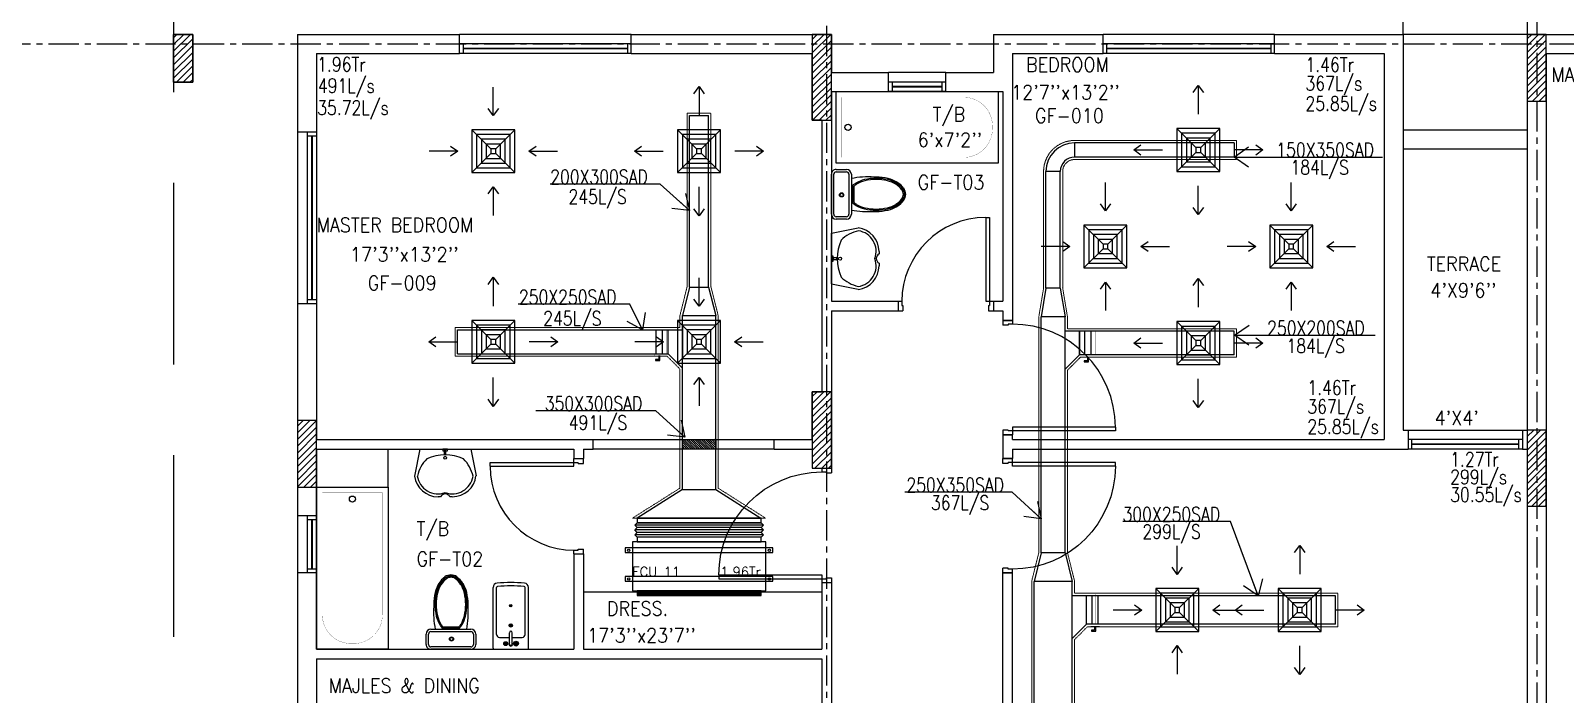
# Model space of a CAD drawing. Header units: millimetres. Extents: x -1288794 to 2153086, y -2701644 to -1428868.
# Drawn here: x 965109 to 981209, y -1480791 to -1473830 of the extents above; entities that cross this region are included whole.
import ezdxf

# ---------------------------------------------------------------- set-up
doc = ezdxf.new("R2010")
doc.units = ezdxf.units.MM
doc.header["$LTSCALE"] = 100
for name, pattern in [('CENTER', [50.8, 31.75, -6.35, 6.35, -6.35]), ('DASHED2', [9.525, 6.35, -3.175]), ('HIDDEN', [9.525, 6.35, -3.175])]:
    doc.linetypes.add(name, pattern=pattern)
for name, color, linetype in [('A-ANNO-TEXT', 8, 'Continuous'), ('A-DOOR', 4, 'Continuous'), ('A-FLOR-OVHD', 4, 'DASHED2'), ('A-FLOR-PFIX', 8, 'Continuous'), ('A-FLOR-SPCL', 8, 'Continuous'), ('A-GLAZ', 5, 'Continuous'), ('A-GRID', 253, 'CENTER'), ('A-WALL-FULL', 8, 'Continuous'), ('AC- VD', 5, 'Continuous'), ('AC-FD', 1, 'Continuous'), ('AC-HLTEXT', 100, 'Continuous'), ('AC-SAD', 3, 'Continuous'), ('AC-SAD TEXT', 3, 'Continuous'), ('FCU-AC', 160, 'Continuous'), ('L1-E014-C22-VAC (08-08-2010)$0$ETA-AC-DAMPER', 4, 'Continuous'), ('RAD RIGHT', 1, 'Continuous'), ('S-COL- HACT.', 9, 'Continuous'), ('S-COL.', 8, 'Continuous'), ('SAD RIGHT', 3, 'Continuous')]:
    doc.layers.add(name, color=color, linetype=linetype)
doc.layers.add('INSULATION', color=1, linetype='Continuous', lineweight=5)
doc.styles.add('ROMAND', font='romand')
doc.styles.add('ROMANS', font='romans.shx', dxfattribs={"width": 0.8})
doc.styles.add('SIMPLEX', font='simplex.shx', dxfattribs={"width": 0.8})
doc.dimstyles.new('100 of DIM2', dxfattribs={"dimscale": 0, "dimtxt": 200, "dimasz": 150, "dimexe": 75, "dimexo": 200, "dimgap": 75, "dimtad": 1, "dimdec": 0, "dimrnd": 5, "dimzin": 0, "dimdsep": 46, "dimtxsty": 'ROMANS', "dimblk": 'ARCHTICK', "dimcen": 100, "dimclrd": 94, "dimclre": 94, "dimclrt": 2, "dimadec": 0, "dimazin": 0, "dimtfac": 1, "dimtdec": 0, "dimtofl": 0, "dimtmove": 2, "dimatfit": 3, "dimldrblk": 'OPEN90', "dimfxl": 75, "dimtolj": 1, "dimtzin": 0, "dimarcsym": 0})
pattern_1 = [(45, (2089964.023, -1109556.65), (-35.355339, 35.355339), [])]

# ---------------------------------------------------------------- blocks, each defined once
blk = doc.blocks.new('D-120-R1')
for p, q in [((-80, 1180), (-40, 1180)), ((-80, 1180), (-80, 100)), ((-40, 1180), (-40, 55)), ((-1200, 100), (-1160, 100)), ((-1200, 100), (-1200, 0)), ((-1160, 100), (-1160, 55)), ((-1160, 55), (-1150, 55)), ((-1150, 55), (-1150, 0)), ((-80, 100), (0, 100)), ((-50, 55), (-40, 55)), ((-50, 55), (-50, 0)), ((-50, 0), (0, 0)), ((0, 100), (0, 0)), ((-1200, 0), (-1150, 0))]:
    blk.add_line(p, q)
at = {"linetype": 'Continuous'}
blk.add_arc((-80, 100), 1080, 90, 180, dxfattribs=at)
blk = doc.blocks.new('D-100-R1')
for p, q in [((-80, 980), (-80, 100)), ((-80, 980), (-40, 980)), ((-40, 980), (-40, 55)), ((-1000, 100), (-1000, 0)), ((-1000, 100), (-960, 100)), ((-960, 100), (-960, 55)), ((-960, 55), (-950, 55)), ((-950, 55), (-950, 0)), ((-80, 100), (0, 100)), ((-50, 55), (-50, 0)), ((-50, 55), (-40, 55)), ((-50, 0), (0, 0)), ((0, 100), (0, 0)), ((-1000, 0), (-950, 0))]:
    blk.add_line(p, q)
at = {"linetype": 'Continuous'}
blk.add_arc((-80, 100), 880, 90, 180, dxfattribs=at)
blk = doc.blocks.new('W-60')
for p, q in [((600, 100), (0, 100)), ((600, 0), (0, 0)), ((40, 0), (40, 100)), ((560, 100), (560, 0))]:
    blk.add_line(p, q)
at = {"linetype": 'Continuous'}
for p, q in [((560, 53), (40, 53)), ((560, 47), (40, 47))]:
    blk.add_line(p, q, dxfattribs=at)
blk = doc.blocks.new('BIDET-1')
for p, q in [((175, 0), (-175, 0)), ((-185, -10), (-185, -649)), ((-150, -155), (-150, -649)), ((-15, -125), (-120, -125)), ((-39, -59), (-69, -59)), ((-54, -44), (-54, -74)), ((-15, -54), (-15, -174)), ((15, -54), (15, -174)), ((120, -125), (15, -125)), ((39, -59), (69, -59)), ((54, -44), (54, -74)), ((150, -155), (150, -649)), ((185, -10), (185, -649)), ((12, -250), (-12, -250)), ((-9, -259), (9, -241)), ((-9, -241), (9, -259)), ((0, -238), (0, -262))]:
    blk.add_line(p, q)
for centre, radius in [((-54, -59), 25), ((-54, -59), 20), ((-54, -59), 15.2), ((-54, -59), 10.2), ((54, -59), 20), ((54, -59), 15.2), ((54, -59), 10.2), ((0, -250), 17.5), ((0, -250), 12.5), ((0, -457), 12.5), ((0, -457), 10)]:
    blk.add_circle(centre, radius)
for centre, radius, start, end in [((-175, -10), 10, 90, 180), ((175, -10), 10, 0, 90), ((-120, -155), 30, 90, 180), ((0, -54), 20, 318.5904, 221.4096), ((0, -54), 15, 0, 180), ((120, -155), 30, 0, 90), ((0, -174), 15, 180, 0), ((-140, -649), 45, 180, 265.2062), ((-140, -649), 10, 180, 265.2062), ((0, 1020), 1720, 265.2062, 274.7938), ((0, 1020), 1685, 265.2062, 274.7938), ((140, -649), 10, 274.7938, 0), ((140, -649), 45, 274.7938, 0)]:
    blk.add_arc(centre, radius, start, end)
blk = doc.blocks.new('WC-1')
for p, q in [((-210, 0), (210, 0)), ((-260, -160), (-260, -50)), ((-235, -160), (-235, -50)), ((-210, -25), (210, -25)), ((235, -50), (235, -160)), ((260, -50), (260, -160)), ((210, -185), (-210, -185)), ((210, -210), (-210, -210)), ((91, -223), (-91, -223)), ((86, -235), (-86, -235))]:
    blk.add_line(p, q)
for radius in [22.1, 17.1]:
    blk.add_circle((-6, -107), radius)
for centre, radius, start, end in [((-210, -50), 50, 90, 180), ((-210, -160), 50, 180, 270), ((-210, -50), 25, 90, 180), ((-210, -160), 25, 180, 270), ((210, -50), 50, 360, 90), ((210, -50), 25, 360, 90), ((210, -160), 25, 270, 360), ((210, -160), 50, 270, 360), ((722, -383), 904, 168.9529, 184.0632), ((178, -428), 341, 149.8586, 166.4766), ((178, -428), 328, 149.8586, 166.4766), ((69, -365), 214, 138.4152, 149.8586), ((69, -365), 201, 139.9943, 149.8586), ((-69, -365), 201, 30.1414, 40.0057), ((-69, -365), 214, 30.1414, 41.5848), ((-178, -428), 328, 13.5234, 30.1414), ((-178, -428), 341, 13.5234, 30.1414), ((352, -470), 532, 177.5541, 180), ((352, -470), 532, 180, 193.5234), ((352, -470), 520, 166.4766, 180), ((352, -470), 520, 180, 193.5234), ((352, -470), 507, 166.4766, 180), ((352, -470), 507, 180, 193.5234), ((-352, -470), 507, 360, 13.5234), ((-352, -470), 507, 346.4766, 360), ((-352, -470), 520, 360, 13.5234), ((-352, -470), 520, 346.4766, 360), ((-352, -470), 532, 346.4766, 360), ((-352, -470), 532, 360, 2.4459), ((178, -512), 353, 193.5234, 210.1414), ((178, -512), 341, 193.5234, 210.1414), ((178, -512), 328, 193.5234, 210.1414), ((-178, -512), 328, 329.8586, 346.4766), ((-178, -512), 341, 329.8586, 346.4766), ((-178, -512), 353, 329.8586, 346.4766), ((69, -575), 226, 210.1414, 234.4972), ((69, -575), 214, 210.1414, 234.4972), ((69, -575), 201, 210.1414, 234.4972), ((0, -672), 108, 234.4972, 270), ((0, -672), 95.9, 234.4972, 270), ((0, -672), 83.4, 234.4972, 270), ((0, -672), 83.4, 270, 305.5028), ((0, -672), 95.9, 270, 305.5028), ((0, -672), 108, 270, 305.5028), ((-69, -575), 201, 305.5028, 329.8586), ((-69, -575), 214, 305.5028, 329.8586), ((-69, -575), 226, 305.5028, 329.8586)]:
    blk.add_arc(centre, radius, start, end)
at = {"linetype": 'Continuous', "ltscale": 50}
blk.add_arc((-722, -383), 904, 355.9368, 11.0471, dxfattribs=at)
blk = doc.blocks.new('LAV-4')
for p, q in [((-266, 0), (-322, -283)), ((-266, 0), (268, 0)), ((268, 0), (324, -280)), ((-48, -500), (-75, -500)), ((75, -500), (50, -500))]:
    blk.add_line(p, q)
for points in [[(-25, 0), (-25, -18), (25, -18), (25, 0)], [(-9, -20), (-9, -57), (8, -57), (8, -20)]]:
    blk.add_lwpolyline(points, close=True)
blk.add_circle((0, -91), 15.4)
for centre, radius, start, end in [((74, -366), 375, 135.3333, 167.1432), ((0, -539), 477, 66.1261, 113.874), ((-74, -366), 375, 12.5199, 44.6667), ((-75, -250), 250, 187.6784, 270), ((-75, -250), 220, 188.5814, 289.9523), ((75, -250), 220, 250.0878, 350.8515), ((75, -250), 250, 270, 353.0121), ((1, -527), 55.9, 28.7827, 151.2173), ((50, -499), 0, 238.1883, 0)]:
    blk.add_arc(centre, radius, start, end)
blk = doc.blocks.new('BT-2')
blk.add_lwpolyline([(0, 750), (1700, 750), (1700, 0), (0, 0)], close=True)
at = {"const_width": 2}
blk.add_lwpolyline([(60, 690), (1340, 690, -0.414214), (1640, 390), (1640, 360, -0.414214), (1340, 60), (60, 60)], format="xyb", close=True, dxfattribs=at)
blk.add_circle((125, 375), 31.9)
blk = doc.blocks.new('W-180')
for p, q in [((1800, 100), (0, 100)), ((1800, 0), (0, 0)), ((40, 0), (40, 100)), ((1760, 100), (1760, 0))]:
    blk.add_line(p, q)
at = {"linetype": 'Continuous'}
for p, q in [((1760, 53), (40, 53)), ((1760, 47), (40, 47))]:
    blk.add_line(p, q, dxfattribs=at)
blk = doc.blocks.new('W-120')
for p, q in [((1200, 100), (0, 100)), ((1200, 0), (0, 0)), ((40, 0), (40, 100)), ((1160, 100), (1160, 0))]:
    blk.add_line(p, q)
at = {"linetype": 'Continuous'}
for p, q in [((1160, 53), (40, 53)), ((1160, 47), (40, 47))]:
    blk.add_line(p, q, dxfattribs=at)
blk = doc.blocks.new('_ArchTick')
at = {"color": 0, "linetype": 'ByBlock', "const_width": 0.15}
blk.add_lwpolyline([(-0.5, -0.5), (0.5, 0.5)], dxfattribs=at)
blk = doc.blocks.new('*U355')
at = {"layer": 'L1-E014-C22-VAC (08-08-2010)$0$ETA-AC-DAMPER', "color": 5}
for p, q in [((-33, 0), (-33, 250)), ((33, 0), (33, 250))]:
    blk.add_line(p, q, dxfattribs=at)
for points, const_width in [([(-91, 250), (91, 250)], 1.82), ([(0, 0), (0, 264)], 1.5), ([(-91, 0), (91, 0)], 1.82), ([(-48, 0), (-48, -20), (48, -20), (48, 0)], 1.5)]:
    blk.add_lwpolyline(points, dxfattribs=dict(at, const_width=const_width))
at = {"layer": 'L1-E014-C22-VAC (08-08-2010)$0$ETA-AC-DAMPER', "color": 5, "const_width": 1.82}
blk.add_lwpolyline([(75, 250), (75, 0), (-75, 0), (-75, 250)], close=True, dxfattribs=at)
at = {"layer": 'L1-E014-C22-VAC (08-08-2010)$0$ETA-AC-DAMPER', "color": 5}
blk.add_lwpolyline([(6, -20), (6, -62), (40, -62), (40, -72), (-6, -72), (-6, -20)], dxfattribs=at)
blk = doc.blocks.new('fcu 2 tr')
h = blk.add_hatch()
h.set_pattern_fill('NET', color=3)
h.paths.add_polyline_path([(80954, -1588493), (79654, -1588493), (79654, -1588543), (80954, -1588543)])
at = {"layer": 'FCU-AC'}
for p, q in [((79654, -1587780), (79629, -1587805)), ((80954, -1587780), (79654, -1587780)), ((80954, -1587780), (80979, -1587805)), ((80979, -1587805), (79629, -1587805)), ((79654, -1587830), (79629, -1587805)), ((79654, -1587830), (79629, -1587855)), ((80979, -1587855), (79629, -1587855)), ((79654, -1587880), (79629, -1587855)), ((79654, -1587880), (79629, -1587905)), ((80979, -1587905), (79629, -1587905)), ((79654, -1587930), (79629, -1587905)), ((80954, -1587830), (79654, -1587830)), ((80954, -1587830), (79654, -1587830)), ((80954, -1587880), (79654, -1587880)), ((80954, -1587880), (79654, -1587880)), ((80954, -1587830), (80979, -1587805)), ((80954, -1587830), (80979, -1587855)), ((80954, -1587880), (80979, -1587855)), ((80954, -1587880), (80979, -1587905)), ((80954, -1587930), (80979, -1587905))]:
    blk.add_line(p, q, dxfattribs=at)
at = {"layer": 'FCU-AC', "color": 1}
for p, q in [((80954, -1587730), (79654, -1587730)), ((79654, -1587730), (79654, -1587780)), ((79654, -1587780), (80954, -1587780)), ((80954, -1587780), (80954, -1587730)), ((80954, -1587930), (79654, -1587930)), ((79654, -1587930), (79654, -1587980)), ((80954, -1587980), (80954, -1587930)), ((79654, -1587980), (80954, -1587980))]:
    blk.add_line(p, q, dxfattribs=at)
at = {"layer": 'FCU-AC', "color": 6}
for points in [[(79529, -1588093), (81079, -1588093), (81079, -1588043), (79529, -1588043)], [(79529, -1588393), (81079, -1588393), (81079, -1588343), (79529, -1588343)]]:
    blk.add_lwpolyline(points, close=True, dxfattribs=at)
at = {"layer": 'FCU-AC'}
blk.add_lwpolyline([(79604, -1588493), (81004, -1588493), (81004, -1587980), (79604, -1587980)], close=True, dxfattribs=at)
at = {"layer": 'FCU-AC', "color": 3}
blk.add_lwpolyline([(79654, -1588543), (80954, -1588543), (80954, -1588493), (79654, -1588493)], close=True, dxfattribs=at)
at = {"layer": 'FCU-AC', "color": 6}
for centre in [(79566, -1588068), (81041, -1588068), (79566, -1588368), (81041, -1588368)]:
    blk.add_circle(centre, 12.5, dxfattribs=at)
blk = doc.blocks.new('*U356')
at = {"layer": 'L1-E014-C22-VAC (08-08-2010)$0$ETA-AC-DAMPER', "color": 5}
for p, q in [((-33, 0), (-33, 300)), ((33, 0), (33, 300))]:
    blk.add_line(p, q, dxfattribs=at)
for points, const_width in [([(-91, 300), (91, 300)], 1.82), ([(0, 0), (0, 314)], 1.5), ([(-91, 0), (91, 0)], 1.82), ([(-48, 0), (-48, -20), (48, -20), (48, 0)], 1.5)]:
    blk.add_lwpolyline(points, dxfattribs=dict(at, const_width=const_width))
at = {"layer": 'L1-E014-C22-VAC (08-08-2010)$0$ETA-AC-DAMPER', "color": 5, "const_width": 1.82}
blk.add_lwpolyline([(75, 300), (75, 0), (-75, 0), (-75, 300)], close=True, dxfattribs=at)
at = {"layer": 'L1-E014-C22-VAC (08-08-2010)$0$ETA-AC-DAMPER', "color": 5}
blk.add_lwpolyline([(6, -20), (6, -62), (40, -62), (40, -72), (-6, -72), (-6, -20)], dxfattribs=at)
blk = doc.blocks.new('*U358')
at = {"layer": 'L1-E014-C22-VAC (08-08-2010)$0$ETA-AC-DAMPER', "color": 5}
for p, q in [((-33, 0), (-33, 250)), ((33, 0), (33, 250))]:
    blk.add_line(p, q, dxfattribs=at)
for points, const_width in [([(-91, 250), (91, 250)], 1.82), ([(0, 0), (0, 264)], 1.5), ([(-91, 0), (91, 0)], 1.82), ([(-48, 0), (-48, -20), (48, -20), (48, 0)], 1.5)]:
    blk.add_lwpolyline(points, dxfattribs=dict(at, const_width=const_width))
at = {"layer": 'L1-E014-C22-VAC (08-08-2010)$0$ETA-AC-DAMPER', "color": 5, "const_width": 1.82}
blk.add_lwpolyline([(75, 250), (75, 0), (-75, 0), (-75, 250)], close=True, dxfattribs=at)
at = {"layer": 'L1-E014-C22-VAC (08-08-2010)$0$ETA-AC-DAMPER', "color": 5}
blk.add_lwpolyline([(6, -20), (6, -62), (40, -62), (40, -72), (-6, -72), (-6, -20)], dxfattribs=at)
blk = doc.blocks.new('SD RIGHT')
at = {"layer": 'SAD RIGHT'}
for p, q in [((-225, 225), (-25, 25)), ((225, 225), (25, 25)), ((-25, -25), (-225, -225)), ((225, -225), (25, -25))]:
    blk.add_line(p, q, dxfattribs=at)
for points in [[(-225, -225), (225, -225), (225, 225), (-225, 225)], [(-175, -175), (175, -175), (175, 175), (-175, 175)], [(-125, -125), (125, -125), (125, 125), (-125, 125)], [(-75, -75), (75, -75), (75, 75), (-75, 75)], [(-25, -25), (25, -25), (25, 25), (-25, 25)]]:
    blk.add_lwpolyline(points, close=True, dxfattribs=at)
for points in [[(0, 678), (0, 375)], [(-678, 0), (-375, 0)], [(678, 0), (375, 0)], [(0, -678), (0, -375)]]:
    blk.add_leader(points, dimstyle='100 of DIM2', override={"dimscale": 1, "dimasz": 75, "dimtad": 0, "dimclrd": 256, "dimfxl": 0.2}, dxfattribs=at)
blk = doc.blocks.new('RAD RIGHT CENTER')
at = {"layer": 'RAD RIGHT'}
for p, q in [((-225, 225), (-25, 25)), ((225, 225), (25, 25)), ((-25, -25), (-225, -225)), ((25, -25), (225, -225))]:
    blk.add_line(p, q, dxfattribs=at)
for points in [[(-225, -225), (225, -225), (225, 225), (-225, 225)], [(-175, -175), (175, -175), (175, 175), (-175, 175)], [(-125, -125), (125, -125), (125, 125), (-125, 125)], [(-75, -75), (75, -75), (75, 75), (-75, 75)], [(-25, -25), (25, -25), (25, 25), (-25, 25)]]:
    blk.add_lwpolyline(points, close=True, dxfattribs=at)
for points in [[(0, 373), (0, 673)], [(-373, 0), (-673, 0)], [(373, 0), (673, 0)], [(0, -373), (0, -673)]]:
    blk.add_leader(points, dimstyle='100 of DIM2', override={"dimscale": 1, "dimasz": 75, "dimtad": 0, "dimclrd": 1, "dimfxl": 0.2}, dxfattribs=at)

msp = doc.modelspace()

# ---------------------------------------------------------------- hatches: boundary and pattern name
at = {"layer": 'AC-FD', "linetype": 'ByBlock'}
h = msp.add_hatch(dxfattribs=at)
h.set_pattern_fill('ANSI31', color=256, scale=5, angle=90, style=0)
h.set_pattern_definition([(135, (-619509.438, -1540158.635), (-11.22532015, -11.22532015), [])])
h.paths.add_polyline_path([(972295.6, -1478218.6), (972295.6, -1478118.6), (971945.6, -1478118.6), (971945.6, -1478218.6)])
at = {"layer": 'S-COL- HACT.', "linetype": 'Continuous', "ltscale": 3}
h = msp.add_hatch(dxfattribs=at)
h.set_pattern_fill('ANSI31', color=256, scale=400, style=0)
h.set_pattern_definition(pattern_1)
h.paths.add_polyline_path([(966808.8, -1474368.6), (966808.8, -1473868.6), (966608.8, -1473868.6), (966608.8, -1474368.6)])
h = msp.add_hatch(dxfattribs=at)
h.set_pattern_fill('ANSI31', color=256, scale=400, style=0)
h.set_pattern_definition(pattern_1)
h.paths.add_polyline_path([(973508.8, -1474768.6), (973508.8, -1473868.6), (973308.8, -1473868.6), (973308.8, -1474768.6)])
h = msp.add_hatch(dxfattribs=at)
h.set_pattern_fill('ANSI31', color=256, scale=400, style=0)
h.set_pattern_definition(pattern_1)
h.paths.add_polyline_path([(980808.8, -1473868.6), (980808.8, -1474568.6), (981008.8, -1474568.6), (981008.8, -1473868.6)])
h = msp.add_hatch(dxfattribs=at)
h.set_pattern_fill('ANSI31', color=256, scale=400, style=0)
h.set_pattern_definition(pattern_1)
h.paths.add_polyline_path([(973508.8, -1478418.6), (973508.8, -1477618.6), (973308.8, -1477618.6), (973308.8, -1478418.6)])
h = msp.add_hatch(dxfattribs=at)
h.set_pattern_fill('ANSI31', color=256, scale=400, style=0)
h.set_pattern_definition(pattern_1)
h.paths.add_polyline_path([(967908.8, -1477918.6), (967908.8, -1478618.6), (968108.8, -1478618.6), (968108.8, -1477918.6)])
h = msp.add_hatch(dxfattribs=at)
h.set_pattern_fill('ANSI31', color=256, scale=400, style=0)
h.set_pattern_definition(pattern_1)
h.paths.add_polyline_path([(981008.8, -1478818.6), (981008.8, -1478018.6), (980808.8, -1478018.6), (980808.8, -1478818.6)])

# ---------------------------------------------------------------- linework, layer by layer
for p, q in [((968108.8, -1478118.6), (970745.4, -1478118.6)), ((973408.8, -1479718.6), (970908.8, -1479718.6)), ((970908.8, -1480318.6), (973408.8, -1480318.6))]:
    msp.add_line(p, q)
at = {"layer": 'A-FLOR-OVHD', "linetype": 'Continuous', "ltscale": 3}
for p, q in [((971008.8, -1478118.6), (972908.8, -1478118.6)), ((972908.8, -1478218.6), (971008.8, -1478218.6))]:
    msp.add_line(p, q, dxfattribs=at)
at = {"layer": 'A-FLOR-OVHD', "ltscale": 3}
msp.add_lwpolyline([(989208.8, -1472568.6), (980808.8, -1472568.6), (980808.8, -1473868.6), (979508.8, -1473868.6), (979508.8, -1472568.6), (975208.8, -1472568.6), (975208.8, -1472968.6), (973508.8, -1472968.6), (973508.8, -1472568.6), (966608.8, -1472568.6), (966608.8, -1482218.6), (965608.8, -1482218.6), (965608.8, -1486718.6)], dxfattribs=at)
at = {"layer": 'A-FLOR-PFIX', "ltscale": 3}
msp.add_line((968858.8, -1478618.6), (968858.8, -1478218.6), dxfattribs=at)
at = {"layer": 'A-FLOR-SPCL', "ltscale": 3}
for p, q in [((979508.8, -1474868.6), (980808.8, -1474868.6)), ((979508.8, -1475068.6), (980808.8, -1475068.6))]:
    msp.add_line(p, q, dxfattribs=at)
at = {"layer": 'A-GLAZ', "ltscale": 3}
for p, q in [((971408.8, -1473868.6), (969608.8, -1473868.6)), ((978158.8, -1473868.6), (976358.8, -1473868.6)), ((974708.8, -1474268.6), (974108.8, -1474268.6)), ((967908.8, -1474893.6), (967908.8, -1476693.6)), ((979558.8, -1478018.6), (980758.8, -1478018.6)), ((967908.8, -1478918.6), (967908.8, -1479518.6))]:
    msp.add_line(p, q, dxfattribs=at)
at = {"layer": 'A-GRID', "ltscale": 0.1}
for p, q in [((973458.8, -1465142.6), (973458.8, -1513277)), ((980908.8, -1466442.6), (980908.8, -1514577)), ((956151.6, -1473968.6), (999691.2, -1473968.6))]:
    msp.add_line(p, q, dxfattribs=at)
at = {"layer": 'A-WALL-FULL', "ltscale": 3}
for p, q in [((967908.8, -1473868.6), (969608.8, -1473868.6)), ((967908.8, -1473868.6), (967908.8, -1474893.6)), ((969608.8, -1474068.6), (969608.8, -1473868.6)), ((971408.8, -1473868.6), (973508.8, -1473868.6)), ((971408.8, -1474068.6), (971408.8, -1473868.6)), ((973508.8, -1473868.6), (973508.8, -1474268.6)), ((975208.8, -1473868.6), (976358.8, -1473868.6)), ((975208.8, -1473868.6), (975208.8, -1474268.6)), ((976358.8, -1474068.6), (976358.8, -1473868.6)), ((978158.8, -1473868.6), (979508.8, -1473868.6)), ((978158.8, -1474068.6), (978158.8, -1473868.6)), ((979508.8, -1473868.6), (979508.8, -1478018.6)), ((980808.8, -1473868.6), (981408.8, -1473868.6)), ((980808.8, -1473868.6), (980808.8, -1478018.6)), ((968108.8, -1474068.6), (969608.8, -1474068.6)), ((968108.8, -1474068.6), (968108.8, -1474893.6)), ((971408.8, -1474068.6), (973308.8, -1474068.6)), ((975408.8, -1474068.6), (976358.8, -1474068.6)), ((975408.8, -1474068.6), (975408.8, -1476868.6)), ((978158.8, -1474068.6), (979308.8, -1474068.6)), ((979308.8, -1474068.6), (979308.8, -1478118.6)), ((981008.8, -1474068.6), (981408.8, -1474068.6)), ((981008.8, -1474068.6), (981008.8, -1481268.6)), ((973508.8, -1474268.6), (974108.8, -1474268.6)), ((974108.8, -1474468.6), (974108.8, -1474268.6)), ((974708.8, -1474268.6), (975208.8, -1474268.6)), ((974708.8, -1474468.6), (974708.8, -1474268.6)), ((973508.8, -1474468.6), (974108.8, -1474468.6)), ((973508.8, -1474468.6), (973508.8, -1476668.6)), ((974708.8, -1474468.6), (975308.8, -1474468.6)), ((975308.8, -1474468.6), (975308.8, -1476668.6)), ((968108.8, -1474893.6), (967908.8, -1474893.6)), ((973408.8, -1474768.6), (973408.8, -1477618.6)), ((973508.8, -1476668.6), (974208.8, -1476668.6)), ((974208.8, -1476668.6), (974208.8, -1476768.6)), ((975208.8, -1476668.6), (975208.8, -1476768.6)), ((975208.8, -1476668.6), (975308.8, -1476668.6)), ((967908.8, -1476693.6), (967908.8, -1478918.6)), ((968108.8, -1476693.6), (967908.8, -1476693.6)), ((968108.8, -1476693.6), (968108.8, -1478118.6)), ((973508.8, -1476768.6), (974208.8, -1476768.6)), ((973508.8, -1476768.6), (973508.8, -1478418.6)), ((975208.8, -1476768.6), (975308.8, -1476768.6)), ((975308.8, -1476768.6), (975308.8, -1476868.6)), ((975308.8, -1476868.6), (975408.8, -1476868.6)), ((968108.8, -1478118.6), (971008.8, -1478118.6)), ((971008.8, -1478218.6), (971008.8, -1478118.6)), ((972908.8, -1478118.6), (973308.8, -1478118.6)), ((972908.8, -1478218.6), (972908.8, -1478118.6)), ((975308.8, -1478068.6), (975308.8, -1478318.6)), ((975308.8, -1478068.6), (975408.8, -1478068.6)), ((975408.8, -1478118.6), (975408.8, -1478068.6)), ((975408.8, -1478118.6), (979308.8, -1478118.6)), ((979508.8, -1478018.6), (979558.8, -1478018.6)), ((979558.8, -1478018.6), (979558.8, -1478218.6)), ((980758.8, -1478018.6), (980808.8, -1478018.6)), ((980758.8, -1478018.6), (980758.8, -1478218.6)), ((968108.8, -1478218.6), (970808.8, -1478218.6)), ((968108.8, -1478218.6), (968108.8, -1478918.6)), ((970808.8, -1478218.6), (970808.8, -1478318.6)), ((970908.8, -1478218.6), (971008.8, -1478218.6)), ((970908.8, -1478218.6), (970908.8, -1478318.6)), ((972908.8, -1478218.6), (973308.8, -1478218.6)), ((975408.8, -1478218.6), (979558.8, -1478218.6)), ((975408.8, -1478218.6), (975408.8, -1478318.6)), ((980758.8, -1478218.6), (980808.8, -1478218.6)), ((980808.8, -1478218.6), (980808.8, -1481518.6)), ((970808.8, -1478318.6), (970908.8, -1478318.6)), ((973408.8, -1478418.6), (973508.8, -1478418.6)), ((975308.8, -1478318.6), (975408.8, -1478318.6)), ((968108.8, -1478918.6), (967908.8, -1478918.6)), ((970808.8, -1479318.6), (970908.8, -1479318.6)), ((970808.8, -1479318.6), (970808.8, -1480318.6)), ((970908.8, -1479318.6), (970908.8, -1480318.6)), ((967908.8, -1479518.6), (967908.8, -1480218.6)), ((968108.8, -1479518.6), (967908.8, -1479518.6)), ((968108.8, -1479518.6), (968108.8, -1480318.6)), ((975308.8, -1479518.6), (975408.8, -1479518.6)), ((975308.8, -1481518.6), (975308.8, -1479518.6)), ((975408.8, -1481518.6), (975408.8, -1479518.6)), ((973408.8, -1479618.6), (973508.8, -1479618.6)), ((973408.8, -1479618.6), (973408.8, -1480318.6)), ((973508.8, -1479618.6), (973508.8, -1481518.6)), ((967908.8, -1480218.6), (967908.8, -1480218.6)), ((967908.8, -1480218.6), (967908.8, -1481468.6)), ((968108.8, -1480318.6), (970808.8, -1480318.6)), ((968108.8, -1480418.6), (973408.8, -1480418.6)), ((968108.8, -1480418.6), (968108.8, -1481468.6)), ((973408.8, -1480418.6), (973408.8, -1481518.6))]:
    msp.add_line(p, q, dxfattribs=at)
at = {"layer": 'A-WALL-FULL', "linetype": 'Continuous', "ltscale": 3}
for p, q in [((973308.8, -1474768.6), (973308.8, -1474068.6)), ((973408.8, -1474768.6), (973308.8, -1474768.6)), ((973308.8, -1478118.6), (973308.8, -1477618.6)), ((973308.8, -1477618.6), (973408.8, -1477618.6)), ((973308.8, -1478218.6), (973308.8, -1478418.6)), ((973308.8, -1478418.6), (973508.8, -1478418.6))]:
    msp.add_line(p, q, dxfattribs=at)
msp.add_lwpolyline([(966608.8, -1473868.6), (966808.8, -1473868.6), (966808.8, -1474368.6), (966608.8, -1474368.6)], close=True, dxfattribs=at)
at = {"layer": 'AC-FD', "linetype": 'ByBlock'}
msp.add_lwpolyline([(971945.6, -1478218.6), (971945.6, -1478118.6), (972295.6, -1478118.6), (972295.6, -1478218.6)], close=True, dxfattribs=at)
at = {"layer": 'AC-SAD'}
for p, q in [((972020.6, -1476518.6), (972020.6, -1474718.6)), ((972020.6, -1474718.6), (972220.6, -1474718.6)), ((972220.6, -1476518.6), (972220.6, -1474718.6)), ((977733.8, -1475006.1), (976060.6, -1475006.1)), ((976060.6, -1475006.1), (976060.6, -1475156.1)), ((977733.8, -1475006.1), (977733.8, -1475156.1)), ((977733.8, -1475156.1), (976060.6, -1475156.1)), ((975760.6, -1476531.1), (975760.6, -1475306.1)), ((975910.6, -1475306.1), (975760.6, -1475306.1)), ((975910.6, -1476531.1), (975910.6, -1475306.1)), ((972020.6, -1476518.6), (971945.6, -1476818.6)), ((972020.6, -1476518.6), (972220.6, -1476518.6)), ((972220.6, -1476518.6), (972295.6, -1476818.6)), ((975760.6, -1476531.1), (975710.6, -1476831.1)), ((975910.6, -1476531.1), (975760.6, -1476531.1)), ((975910.6, -1476531.1), (975960.6, -1476831.1)), ((971945.6, -1478642.3), (971945.6, -1476818.6)), ((971945.6, -1476818.6), (972295.6, -1476818.6)), ((972295.6, -1478642.3), (972295.6, -1476818.6)), ((975710.6, -1479306.9), (975710.6, -1476831.1)), ((975960.6, -1476831.1), (975710.6, -1476831.1)), ((975960.6, -1479306.9), (975960.6, -1476831.1)), ((969587.5, -1476968.6), (971945.6, -1476968.6)), ((969587.5, -1477218.6), (969587.5, -1476968.6)), ((971795.6, -1477218.6), (971795.6, -1476968.6)), ((977733.8, -1476981.1), (975960.6, -1476981.1)), ((976110.6, -1477231.1), (976110.6, -1476981.1)), ((977733.8, -1477231.1), (977733.8, -1476981.1)), ((969587.5, -1477218.6), (971795.6, -1477218.6)), ((971945.6, -1477368.6), (971795.6, -1477218.6)), ((975960.6, -1477381.1), (976110.6, -1477231.1)), ((977733.8, -1477231.1), (976110.6, -1477231.1)), ((971945.6, -1478642.3), (971470.6, -1478942.3)), ((971945.6, -1478642.3), (972295.6, -1478642.3)), ((972295.6, -1478642.3), (972770.6, -1478942.3)), ((971470.6, -1478942.3), (972770.6, -1478942.3)), ((975710.6, -1479306.9), (975635.6, -1479606.9)), ((975960.6, -1479306.9), (975710.6, -1479306.9)), ((975960.6, -1479306.9), (976035.6, -1479606.9)), ((975635.6, -1481800.5), (975635.6, -1479606.9)), ((976035.6, -1479606.9), (975635.6, -1479606.9)), ((976035.6, -1481800.5), (976035.6, -1479606.9)), ((978797, -1479756.9), (976035.6, -1479756.9)), ((976185.6, -1480056.9), (976185.6, -1479756.9)), ((978797, -1480056.9), (978797, -1479756.9)), ((976035.6, -1480206.9), (976185.6, -1480056.9)), ((978797, -1480056.9), (976185.6, -1480056.9))]:
    msp.add_line(p, q, dxfattribs=at)
for radius in [300, 150]:
    msp.add_arc((976060.6, -1475306.1, 0), radius, 90, 180, dxfattribs=at)
at = {"layer": 'INSULATION', "linetype": 'HIDDEN', "ltscale": 0.01}
for p, q in [((971995.6, -1476518.6), (971995.6, -1474693.6)), ((971995.6, -1474693.6), (972245.6, -1474693.6)), ((972245.6, -1476515.6), (972245.6, -1474693.6)), ((977758.8, -1474981.1), (976060.6, -1474981.1)), ((977758.8, -1474981.1), (977758.8, -1475181.1)), ((977758.8, -1475181.1), (976060.6, -1475181.1)), ((975735.6, -1476531.1), (975735.6, -1475306.1)), ((975935.6, -1476531.1), (975935.6, -1475306.1)), ((971996.4, -1476512.6), (971920.6, -1476815.6)), ((972245.6, -1476515.6), (972320.6, -1476815.6)), ((975735.9, -1476527), (975685.6, -1476829.1)), ((975935.2, -1476527), (975985.6, -1476829.1)), ((971920.6, -1476943.6), (971920.6, -1476815.6)), ((972320.6, -1478628.5), (972320.6, -1476815.6)), ((975685.6, -1479303.8), (975685.6, -1476829.1)), ((975985.6, -1476956.1), (975985.6, -1476829.1)), ((969562.5, -1476943.6), (971920.6, -1476943.6)), ((969562.5, -1477243.6), (969562.5, -1476943.6)), ((977758.8, -1476956.1), (975985.6, -1476956.1)), ((977758.8, -1477256.1), (977758.8, -1476956.1)), ((969562.5, -1477243.6), (971785.3, -1477243.6)), ((971920.6, -1477379), (971785.3, -1477243.6)), ((975985.6, -1477391.5), (976120.9, -1477256.1)), ((977758.8, -1477256.1), (976120.9, -1477256.1)), ((971920.6, -1478628.5), (971920.6, -1477379)), ((975985.6, -1479303.8), (975985.6, -1477391.5)), ((971920.6, -1478628.5), (971423.8, -1478942.3)), ((972320.6, -1478628.5), (972817.5, -1478942.3)), ((971427.9, -1478942.3), (971423.8, -1478942.3)), ((971470.6, -1478942.3), (971427.9, -1478942.3)), ((972770.6, -1478942.3), (972817.5, -1478942.3)), ((975685.6, -1479303.8), (975610.6, -1479603.8)), ((975985.6, -1479303.8), (976060.6, -1479603.8)), ((975610.6, -1481790.1), (975610.6, -1479603.8)), ((976060.6, -1479731.9), (976060.6, -1479603.8)), ((978822, -1479731.9), (976060.6, -1479731.9)), ((978822, -1480081.9), (978822, -1479731.9)), ((976060.6, -1480217.2), (976195.9, -1480081.9)), ((976060.6, -1481790.1), (976060.6, -1480217.2)), ((978822, -1480081.9), (976195.9, -1480081.9))]:
    msp.add_line(p, q, dxfattribs=at)
for radius in [325, 125]:
    msp.add_arc((976060.6, -1475306.1, 0), radius, 90, 180, dxfattribs=at)
at = {"layer": 'S-COL.', "linetype": 'Continuous', "ltscale": 3}
for points in [[(966808.8, -1474368.6), (966808.8, -1473868.6), (966608.8, -1473868.6), (966608.8, -1474368.6)], [(966808.8, -1474368.6), (966808.8, -1473868.6), (966608.8, -1473868.6), (966608.8, -1474368.6)], [(973508.8, -1474768.6), (973508.8, -1473868.6), (973308.8, -1473868.6), (973308.8, -1474768.6)], [(980808.8, -1473868.6), (980808.8, -1474568.6), (981008.8, -1474568.6), (981008.8, -1473868.6)], [(973508.8, -1478418.6), (973508.8, -1477618.6), (973308.8, -1477618.6), (973308.8, -1478418.6)], [(973508.8, -1478418.6), (973508.8, -1477618.6), (973308.8, -1477618.6), (973308.8, -1478418.6)], [(973508.8, -1478418.6), (973508.8, -1477618.6), (973308.8, -1477618.6), (973308.8, -1478418.6)], [(967908.8, -1477918.6), (967908.8, -1478618.6), (968108.8, -1478618.6), (968108.8, -1477918.6)], [(967908.8, -1477918.6), (967908.8, -1478618.6), (968108.8, -1478618.6), (968108.8, -1477918.6)], [(967908.8, -1477918.6), (967908.8, -1478618.6), (968108.8, -1478618.6), (968108.8, -1477918.6)], [(981008.8, -1478818.6), (981008.8, -1478018.6), (980808.8, -1478018.6), (980808.8, -1478818.6)], [(981008.8, -1478818.6), (981008.8, -1478018.6), (980808.8, -1478018.6), (980808.8, -1478818.6)], [(981008.8, -1478818.6), (981008.8, -1478018.6), (980808.8, -1478018.6), (980808.8, -1478818.6)]]:
    msp.add_lwpolyline(points, close=True, dxfattribs=at)

# ---------------------------------------------------------------- block references
at = {"layer": 'A-DOOR', "ltscale": 3}
msp.add_blockref('D-100-R1', (975208.8, -1476768.6), dxfattribs=at)
for name, p, rotation in [('D-120-R1', (975308.8, -1478068.6), 270), ('D-100-R1', (970908.8, -1478318.6), 90)]:
    msp.add_blockref(name, p, dxfattribs=dict(at, rotation=rotation))
at = {"layer": 'A-DOOR', "ltscale": 3, "xscale": -1}
for p, rotation in [((973508.8, -1479618.6), 90), ((975308.8, -1478318.6), 270)]:
    msp.add_blockref('D-120-R1', p, dxfattribs=dict(at, rotation=rotation))
at = {"layer": 'A-FLOR-PFIX', "ltscale": 3}
for name, p in [('BT-2', (973558.8, -1475218.6)), ('LAV-4', (969457.2, -1478218.6))]:
    msp.add_blockref(name, p, dxfattribs=at)
for name, p, rotation in [('WC-1', (973508.8, -1475545.7), 90), ('LAV-4', (973508.8, -1476220.8), 90), ('BT-2', (968108.8, -1478618.6), 270), ('WC-1', (969517.7, -1480318.6), 180), ('BIDET-1', (970145.8, -1480318.6), 180)]:
    msp.add_blockref(name, p, dxfattribs=dict(at, rotation=rotation))
at = {"layer": 'A-GLAZ', "ltscale": 3}
for name, p in [('W-180', (969608.8, -1474068.6)), ('W-180', (976358.8, -1474068.6)), ('W-60', (974108.8, -1474468.6)), ('W-120', (979558.8, -1478218.6))]:
    msp.add_blockref(name, p, dxfattribs=at)
at = {"layer": 'A-GLAZ', "ltscale": 3, "rotation": 90}
for name, p in [('W-180', (968108.8, -1476693.6)), ('W-60', (968108.8, -1479518.6))]:
    msp.add_blockref(name, p, dxfattribs=at)
at = {"layer": 'AC- VD', "xscale": -1}
for name, p in [('*U355', (971704.9, -1477218.6)), ('*U358', (976201.3, -1477231.1)), ('*U356', (976276.3, -1480056.9))]:
    msp.add_blockref(name, p, dxfattribs=at)
at = {"layer": 'FCU-AC'}
msp.add_blockref('fcu 2 tr', (891817.1, 108787.7), dxfattribs=at)
at = {"layer": 'RAD RIGHT'}
for p in [(969962.5, -1475093.6), (976383.8, -1476093.6), (978333.8, -1476093.6), (972120.6, -1477093.6), (977137.9, -1479906.9)]:
    msp.add_blockref('RAD RIGHT CENTER', p, dxfattribs=at)
at = {"layer": 'SAD RIGHT'}
for p in [(972120.6, -1475093.6), (977358.8, -1475081.1), (969962.5, -1477093.6), (977358.8, -1477106.1), (978422, -1479906.9)]:
    msp.add_blockref('SD RIGHT', p, dxfattribs=at)

# ---------------------------------------------------------------- texts
at = {"layer": 'A-ANNO-TEXT', "style": 'ROMANS', "width": 0.9}
for s, p in [('BEDROOM', (975551.4, -1474259.6)), ('MAJLES & DINING', (981062.8, -1474366.9)), ("12'7''x13'2''", (975394.5, -1474550.1)), ('T/B', (974571.6, -1474782.3)), ('GF-010', (975645, -1474796.7)), ("6'x7'2''", (974414.2, -1475049.6)), ('GF-T03', (974414.2, -1475494.6)), ('MASTER BEDROOM', (968108.8, -1475941.7)), ("17'3''x13'2''", (968458.5, -1476251.8)), ('TERRACE', (979755.6, -1476350.2)), ('GF-009', (968644.7, -1476550.7)), ("4'X9'6''", (979792.8, -1476629.5)), ("4'X4' ", (979837.8, -1477966.4)), ('T/B', (969156.6, -1479127.7)), ('GF-T02', (969156.6, -1479445.7)), ('DRESS.', (971154.2, -1479966.3)), ("17'3''x23'7''", (970945.9, -1480248.6)), ('MAJLES & DINING', (968235.7, -1480775.4))]:
    msp.add_text(s, height=150, dxfattribs=at).set_placement(p)
at = {"layer": 'AC-HLTEXT', "style": 'ROMAND'}
for s, p in [('FCU 11', (971420.6, -1479555.3)), ('1.96Tr', (972344.1, -1479555.3))]:
    msp.add_text(s, height=100, dxfattribs=at).set_placement(p)
at = {"layer": 'AC-SAD TEXT', "style": 'SIMPLEX', "width": 0.8}
for s, p in [('1.96Tr', (968114.4, -1474258.5)), ('1.46Tr', (978482.5, -1474260.5)), ('491L/s', (968121.7, -1474482)), ('367L/s', (978482.5, -1474457.3)), ('35.72L/s', (968114.4, -1474712.7)), ('25.85L/s', (978482.5, -1474668.6)), ('150X350SAD', (978176.4, -1475155)), ('184L/S', (978325.5, -1475337)), ('200X300SAD', (970559.1, -1475438.2)), ('245L/S', (970750.6, -1475645.9)), ('250X250SAD', (970230.6, -1476699.3)), ('245L/S', (970485.4, -1476923.2)), ('250X200SAD', (978080.4, -1477024.7)), ('184L/S', (978284.1, -1477210.5)), ('1.46Tr', (978502.5, -1477649.9)), ('350X300SAD', (970501.5, -1477815.7)), ('367L/s', (978502.5, -1477846.8)), ('491L/S', (970754.4, -1478015.3)), ('25.85L/s', (978502.5, -1478058.1)), ('1.27Tr', (980001, -1478401)), ('299L/s', (980001, -1478586.6)), ('250X350SAD', (974295.9, -1478671.1)), ('30.55L/s', (980001, -1478772.2)), ('367L/S', (974553.5, -1478857.3)), ('300X250SAD', (976563.4, -1478978)), ('299L/S', (976772.4, -1479158.8))]:
    msp.add_text(s, height=150, dxfattribs=at).set_placement(p)

# ---------------------------------------------------------------- leaders
at = {"layer": 'AC-SAD TEXT'}
for points in [[(977735, -1475155.9), (978200.9, -1475155), (979292.4, -1475156.6)], [(972019, -1475716.8), (971713.8, -1475438.2), (970559.1, -1475438.2)], [(971528.8, -1476968.6), (971394.1, -1476699.3), (970223.6, -1476699.3)], [(977739.9, -1477022.8), (978080.4, -1477024.7), (979212.5, -1477024.7)], [(971971, -1478094.3), (971665.8, -1477815.7), (970408.4, -1477815.7)], [(975711.6, -1478949.7), (975406.4, -1478671.1), (974280.7, -1478671.1)], [(977985.4, -1479756.9), (977697.8, -1478978.6), (976565.9, -1478978.3)]]:
    msp.add_leader(points, dimstyle='100 of DIM2', override={"dimscale": 1, "dimtad": 0, "dimfxl": 0.2}, dxfattribs=at)

doc.saveas('drawing.dxf')
